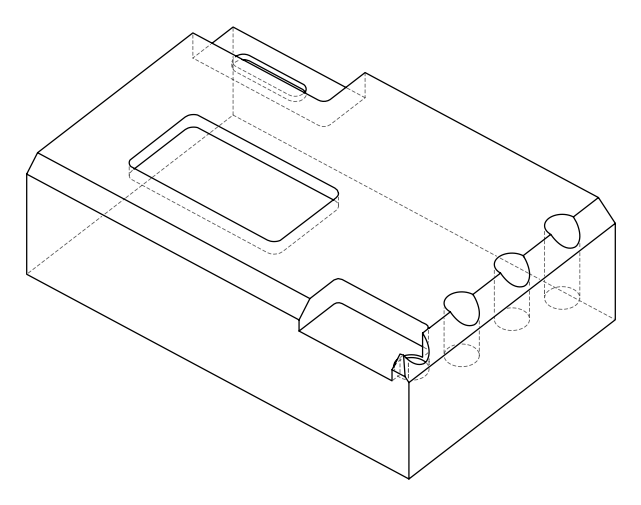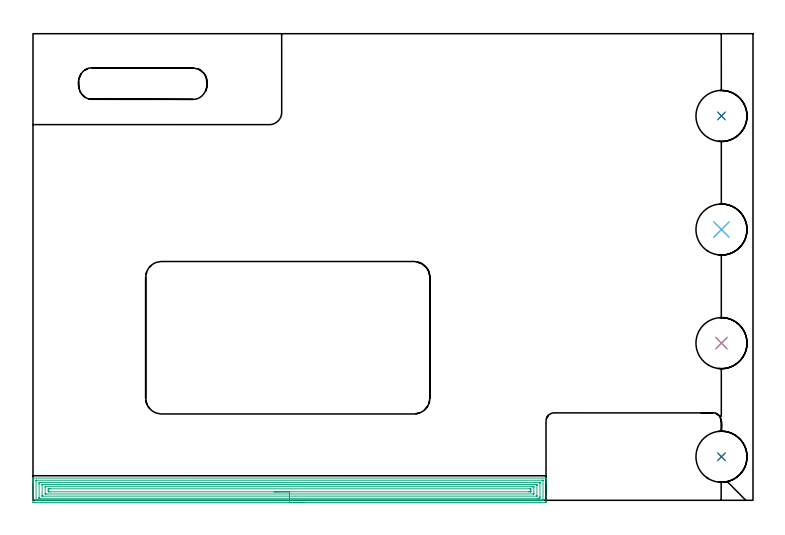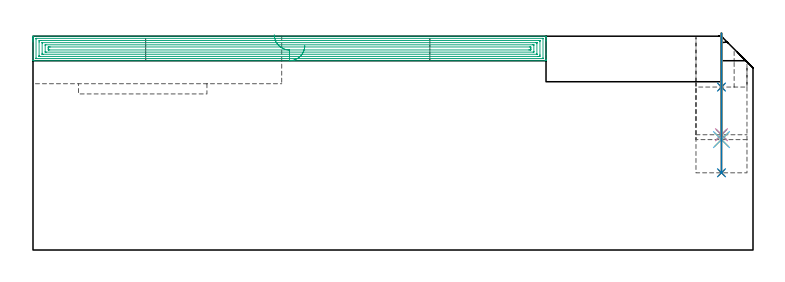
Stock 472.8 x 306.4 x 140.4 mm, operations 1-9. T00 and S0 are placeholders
(PLAN: 15 operations, 12 tool changes, 118.1 min)
(1 INDEXABLE_INSERT_DRILL_BLIND_HOLE_FROM_SOLID | STEP1POCKET | NXT0302_013 | 0.14 min | 11465 mm3)
(2 DRILL_TO_ENLARGE_BLIND_HOLE | STEP1POCKET | UGT0301_383 | 0.14 min | 17950 mm3)
(3 INDEXABLE_INSERT_DRILL_BLIND_HOLE_FROM_SOLID_1 | STEP1POCKET_1 | NXT0302_013 | 0.27 min | 22290 mm3)
(4 DRILL_TO_ENLARGE_BLIND_HOLE_1 | STEP1POCKET_1 | UGT0301_383 | 0.27 min | 34690 mm3)
(5 INDEXABLE_INSERT_DRILL_BLIND_HOLE_FROM_SOLID_2 | STEP1POCKET_2 | NXT0302_013 | 0.28 min | 23396 mm3)
(6 DRILL_TO_ENLARGE_BLIND_HOLE_2 | STEP1POCKET_2 | UGT0301_383 | 0.28 min | 36399 mm3)
(7 INDEXABLE_INSERT_DRILL_BLIND_HOLE_FROM_SOLID_3 | STEP1POCKET_3 | NXT0302_013 | 0.37 min | 30940 mm3)
(8 DRILL_TO_ENLARGE_BLIND_HOLE_3 | STEP1POCKET_3 | UGT0301_383 | 0.37 min | 48059 mm3)
(9 AREA_MILL | FG_CHAMFER_SURFACE | UGT0205_001 | 16.47 min | 44618 mm3)
(10 AREA_MILL_1 | FG_CHAMFER_SURFACE_1 | UGT0205_001 | 15.29 min | 53584 mm3)
(11 AREA_MILL_2 | FG_CHAMFER_SURFACE_2 | UGT0205_001 | 0.61 min | 1636 mm3)
(12 MILL_CORNER_NOTCH_RECTANGULAR | CORNER_NOTCH_RECTANGULAR | NXT0201_011 | Follow Part, ap 3, ae 75% | 29.33 min | 303769 mm3)
(13 MILL_RECTANGULAR_POCKET | POCKET_RECTANGULAR_STRAIGHT | UGT0201_104 | Follow Part, ap 5, ae 75% | 11.11 min | 289976 mm3)
(14 MILL_RECTANGULAR_POCKET_1 | POCKET_RECTANGULAR_STRAIGHT_1 | NXT0201_011 | Follow Part, ap 3, ae 75% | 1.23 min | 11184 mm3)
(15 MILL_SLOT | SLOT_PARTIAL_RECTANGULAR | NXT0201_013 | Follow Part, ap 2.5, ae 75% | 41.92 min | 182192 mm3)
(TOOL NXT0302_013 | Index. Insert Drill 21mm [880-D2100L25-05] | D21 PA176 FL105 Z2)
(TOOL UGT0301_383 | Twist Drill Flat Bottom 33.5 mm | D33.5 PA180 FL175 Z2)
(TOOL UGT0205_001 | Chamfer Mill 20 x 3 x 45 deg. | D20 FL50 Z2)
(TOOL NXT0201_011 | ENDMILL 12mm [2P460-1200-NA 1630] | D12 FL38 Z6)
(TOOL UGT0201_104 | End Mill 20 mm | D20 FL22 Z2)
(TOOL NXT0201_013 | ENDMILL 10mm | D10 FL30 Z4)
(OP 1 INDEXABLE_INSERT_DRILL_BLIND_HOLE_FROM_SOLID)
G17 G21 G94 G90
T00 M6
G54
G17 G0 G90 X452.1 Y28.6 S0 M3
G43 Z150.4 H1
G94 G81 G98 Z107. F250. R142.4
G80
M5
M2
(OP 2 DRILL_TO_ENLARGE_BLIND_HOLE)
G17 G21 G94 G90
T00 M6
G54
G17 G0 G90 X452.1 Y28.6 S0 M3
G43 Z150.4 H0
G94 G81 G98 Z107. F250. R142.4
G80
M5
M2
(OP 3 INDEXABLE_INSERT_DRILL_BLIND_HOLE_FROM_SOLID_1)
G17 G21 G94 G90
T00 M6
G54
G17 G0 G90 X452.1 Y103.2 S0 M3
G43 Z150.4 H1
G94 G81 G98 Z75.7 F250. R142.4
G80
M5
M2
(OP 4 DRILL_TO_ENLARGE_BLIND_HOLE_1)
G17 G21 G94 G90
T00 M6
G54
G17 G0 G90 X452.1 Y103.2 S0 M3
G43 Z150.4 H0
G94 G81 G98 Z75.7 F250. R142.4
G80
M5
M2
(OP 5 INDEXABLE_INSERT_DRILL_BLIND_HOLE_FROM_SOLID_2)
G17 G21 G94 G90
T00 M6
G54
G17 G0 G90 X452.1 Y177.8 S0 M3
G43 Z150.4 H1
G94 G81 G98 Z72.5 F250. R142.4
G80
M5
M2
(OP 6 DRILL_TO_ENLARGE_BLIND_HOLE_2)
G17 G21 G94 G90
T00 M6
G54
G17 G0 G90 X452.1 Y177.8 S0 M3
G43 Z150.4 H0
G94 G81 G98 Z72.5 F250. R142.4
G80
M5
M2
(OP 7 INDEXABLE_INSERT_DRILL_BLIND_HOLE_FROM_SOLID_3)
G17 G21 G94 G90
T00 M6
G54
G17 G0 G90 X452.1 Y252.4 S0 M3
G43 Z150.4 H1
G94 G81 G98 Z50.7 F250. R142.4
G80
M5
M2
(OP 8 DRILL_TO_ENLARGE_BLIND_HOLE_3)
G17 G21 G94 G90
T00 M6
G54
G17 G0 G90 X452.1 Y252.4 S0 M3
G43 Z150.4 H0
G94 G73 G98 Z50.7 F250. Q29.9 R142.4
G80
M5
M2
(OP 9 AREA_MILL)
G17 G21 G94 G90
T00 M6
G54
G17 G0 G90 X178.45 Y-1.5 S1061 M3
G43 Z150.4 H0
Z134.3
G94 G1 X178.412 Z133.428 F250.
X178.298 Z132.564
X178.109 Z131.712
X177.847 Z130.88
X177.513 Z130.074
X177.11 Z129.3
X176.642 Z128.564
X176.11 Z127.872
X175.521 Z127.229
X174.878 Z126.64
X174.186 Z126.109
X173.45 Z125.64
X172.676 Z125.237
X171.87 Z124.903
X171.038 Z124.641
X170.186 Z124.452
X169.322 Z124.338
X168.45 Z124.3
X0.61
X0.235 Y-1.496 Z124.302
X0.01 Y-1.492 Z124.306
X0. Y-1.263 Z124.534
Y10.819 Z136.614
Y11.424 Z137.218
Y11.986 Z137.782
Y12.31 Z138.106
Y12.872 Z138.668
Y13.196 Z138.991
Y13.845 Z139.645
Y14.221 Z140.021
X0.008 Y14.574 Z140.365
X0.01 Y14.597 Z140.388
X0.164 Y14.6 Z140.4
X336.736
X336.89 Y14.597 Z140.388
X336.892 Y14.574 Z140.365
X336.9 Y14.221 Z140.02
Y13.845 Z139.645
Y13.196 Z138.991
Y11.986 Z137.783
Y11.424 Z137.218
Y2.843 Z128.64
Y-0.702 Z125.096
X336.897 Y-0.982 Z124.815
X336.892 Y-1.492 Z124.306
X336.806 Y-1.494 Z124.303
X336.29 Y-1.5 Z124.3
X168.45
Y-0.086 Z125.714
X2.395
X2.173 Y-0.085 Z125.715
X2.068 Y-0.082 Z125.718
X2.022 Y-0.079 Z125.721
X2.01 Y-0.053 Z125.747
X2.005 Y0.049 Z125.849
X2. Y0.296 Z126.096
X2.001 Y12.701 Z138.501
X2.01 Y13.095 Z138.895
X2.019 Y13.179 Z138.979
X2.065 Y13.182 Z138.982
X2.175 Y13.185 Z138.985
X2.395 Y13.186 Z138.986
X334.505
X334.727 Y13.185 Z138.985
X334.832 Y13.182 Z138.982
X334.878 Y13.179 Z138.979
X334.89 Y13.153 Z138.953
X334.895 Y13.051 Z138.851
X334.9 Y12.804 Z138.604
X334.899 Y0.399 Z126.199
X334.89 Y0.005 Z125.805
X334.881 Y-0.079 Z125.721
X334.835 Y-0.082 Z125.718
X334.725 Y-0.085 Z125.715
X334.505 Y-0.086 Z125.714
X168.45
Y1.328 Z127.128
X4.531 Y1.329 Z127.129
X4.181 Y1.33 Z127.13
X4.065 Y1.332 Z127.132
X4.025 Y1.335 Z127.135
X4.01 Y1.338 Z127.138
X4.007 Y1.377 Z127.177
X4.003 Y1.497 Z127.297
X4.001 Y1.676 Z127.476
X4. Y1.856 Z127.656
Y10.717 Z136.517
X4.002 Y11.424 Z137.224
X4.005 Y11.599 Z137.399
X4.016 Y11.764 Z137.564
X4.181 Y11.766 Z137.566
X4.725 Y11.77 Z137.57
X5.074 Y11.771 Z137.571
X5.616 Y11.772 Z137.572
X332.369 Y11.771 Z137.571
X332.719 Y11.77 Z137.57
X332.835 Y11.768 Z137.568
X332.875 Y11.765 Z137.565
X332.89 Y11.762 Z137.562
X332.893 Y11.723 Z137.523
X332.897 Y11.603 Z137.403
X332.899 Y11.424 Z137.224
X332.9 Y11.244 Z137.044
Y2.383 Z128.183
X332.898 Y1.676 Z127.476
X332.895 Y1.501 Z127.301
X332.884 Y1.336 Z127.136
X332.719 Y1.334 Z127.134
X332.175 Y1.33 Z127.13
X331.826 Y1.329 Z127.129
X331.284 Y1.328 Z127.128
X168.45
Y2.743 Z128.543
X6.677
X6.097 Y2.745 Z128.545
X6.032 Y2.747 Z128.547
X6.015 Y2.749 Z128.549
X6.01 Y2.762 Z128.562
X6.006 Y2.811 Z128.611
X6.002 Y3.012 Z128.812
X6. Y3.415 Z129.215
X6.001 Y10.078 Z135.878
X6.003 Y10.291 Z136.091
X6.007 Y10.344 Z136.144
X6.01 Y10.351 Z136.151
X6.018 Y10.353 Z136.153
X6.047 Y10.356 Z136.156
X6.149 Y10.357 Z136.157
X330.223
X330.803 Y10.355 Z136.155
X330.868 Y10.353 Z136.153
X330.885 Y10.351 Z136.151
X330.89 Y10.338 Z136.138
X330.894 Y10.289 Z136.089
X330.898 Y10.088 Z135.888
X330.9 Y9.685 Z135.485
X330.899 Y3.022 Z128.822
X330.897 Y2.809 Z128.609
X330.893 Y2.756 Z128.556
X330.89 Y2.749 Z128.549
X330.882 Y2.747 Z128.547
X330.853 Y2.744 Z128.544
X330.751 Y2.743 Z128.543
X168.45
Y4.157 Z129.957
X8.645
X8.466 Y4.158 Z129.958
X8.108 Y4.162 Z129.962
X8.014 Y4.164 Z129.964
X8.009 Y4.188 Z129.988
X8.004 Y4.243 Z130.043
X8.001 Y4.335 Z130.135
Y8.519 Z134.319
X8.005 Y8.765 Z134.565
X8.01 Y8.924 Z134.724
X8.016 Y8.936 Z134.736
X8.072 Y8.939 Z134.739
X8.168 Y8.942 Z134.742
X8.287 Y8.943 Z134.743
X8.466
X328.255
X328.434 Y8.942 Z134.742
X328.792 Y8.938 Z134.738
X328.886 Y8.936 Z134.736
X328.891 Y8.912 Z134.712
X328.896 Y8.857 Z134.657
X328.899 Y8.765 Z134.565
Y4.581 Z130.381
X328.895 Y4.335 Z130.135
X328.89 Y4.176 Z129.976
X328.884 Y4.164 Z129.964
X328.828 Y4.161 Z129.961
X328.733 Y4.158 Z129.958
X328.613 Y4.157 Z129.957
X328.434
X168.45
Y5.571 Z131.371
X10.97 Y5.572 Z131.372
X10.43 Y5.575 Z131.375
X10.07 Y5.578 Z131.378
X10.01 Y5.586 Z131.386
X10.004 Y5.644 Z131.444
X10.001 Y6.107 Z131.907
X10. Y6.534 Z132.334
Y6.993 Z132.793
X10.002 Y7.419 Z133.219
X10.006 Y7.481 Z133.281
X10.01 Y7.514 Z133.314
X10.028 Y7.522 Z133.322
X10.161 Y7.525 Z133.325
X10.43 Y7.527 Z133.327
X10.784 Y7.529 Z133.329
X11.323
X325.93 Y7.528 Z133.328
X326.47 Y7.525 Z133.325
X326.83 Y7.522 Z133.322
X326.89 Y7.514 Z133.314
X326.896 Y7.456 Z133.256
X326.899 Y6.993 Z132.793
X326.9 Y6.566 Z132.366
Y6.107 Z131.907
X326.898 Y5.681 Z131.481
X326.894 Y5.619 Z131.419
X326.89 Y5.586 Z131.386
X326.872 Y5.578 Z131.378
X326.739 Y5.575 Z131.375
X326.47 Y5.573 Z131.373
X326.116 Y5.571 Z131.371
X325.577
X168.45
X167.578 Z131.409
X166.714 Z131.523
X165.862 Z131.712
X165.03 Z131.974
X164.224 Z132.308
X163.45 Z132.711
X162.714 Z133.18
X162.022 Z133.711
X161.379 Z134.3
X160.79 Z134.943
X160.258 Z135.635
X159.79 Z136.371
X159.387 Z137.145
X159.053 Z137.951
X158.791 Z138.783
X158.602 Z139.635
X158.488 Z140.5
X158.45 Z141.371
G0 Z150.4
M5
M2
